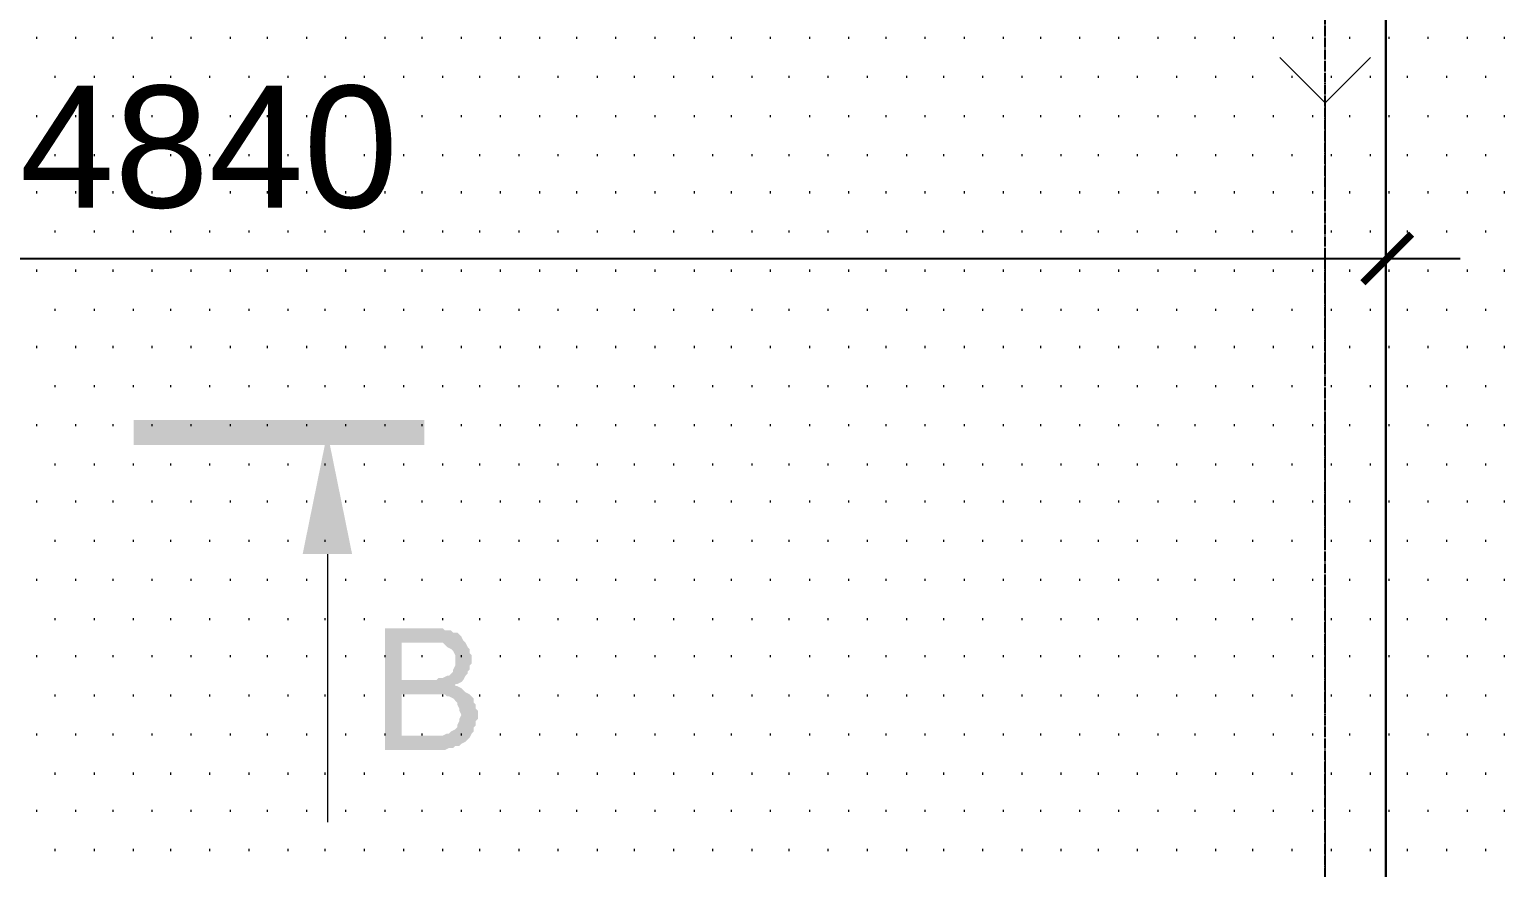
# Model space of a CAD drawing. Header units: millimetres. Extents: x -383313 to -161684, y -117025 to 99224.
# Drawn here: x -328175 to -325146, y -20153 to -18432 of the extents above; entities that cross this region are included whole.
import ezdxf

# ---------------------------------------------------------------- set-up
doc = ezdxf.new("R2010")
doc.units = ezdxf.units.MM
doc.header["$MEASUREMENT"] = 0
doc.linetypes.add('PS-GOST2.303 5', pattern=[24, 20, -1.5, 1, -1.5])
doc.layers.get('Defpoints').update_dxf_attribs({"color": 31})
for name, color, linetype in [('001__КОНСТРУКТИВ__размеры внутр.', 7, 'Continuous'), ('PDF_Geometry', 7, 'Continuous'), ('PDF_Solid Fills', 7, 'Continuous'), ('PS_Оси', 5, 'PS-GOST2.303 5')]:
    doc.layers.add(name, color=color, linetype=linetype)
doc.layers.add('001__КОНСТРУКТИВ__Стены наружные', color=7, linetype='Continuous', lineweight=30)
doc.styles.add('PSTUDIO', font='arial.ttf')
doc.dimstyles.new('PS_TICK', dxfattribs={"dimscale": 100, "dimtxt": 2.5, "dimasz": 1, "dimexe": 2, "dimexo": 2, "dimgap": 1, "dimtad": 1, "dimdec": 0, "dimzin": 0, "dimdsep": 46, "dimtxsty": 'PSTUDIO', "dimblk": 'ARCHTICK', "dimcen": 2, "dimdle": 1.5, "dimse1": 1, "dimse2": 1, "dimadec": 0, "dimazin": 0, "dimtfac": 1, "dimtdec": 0, "dimtix": 1, "dimtmove": 1, "dimatfit": 3, "dimldrblk": 'ARCHTICK', "dimfxl": 1, "dimtolj": 1, "dimtzin": 0, "dimarcsym": 0})

# ---------------------------------------------------------------- blocks, each defined once
blk = doc.blocks.new('_ArchTick')
at = {"color": 0, "linetype": 'ByBlock', "const_width": 0.15}
blk.add_lwpolyline([(-0.5, -0.5), (0.5, 0.5)], dxfattribs=at)
blk = doc.blocks.new('*D284')
at = {"layer": '001__КОНСТРУКТИВ__размеры внутр.', "color": 0, "lineweight": -2, "ltscale": 100, "transparency": 16777216}
blk.add_line((-330376.1, -18902.2), (-325236.6, -18902.2), dxfattribs=at)
at = {"layer": 'Defpoints', "color": 0, "ltscale": 100, "transparency": 16777216}
for p in [(-330226.1, -18460.9), (-325386.6, -18460.9), (-325386.6, -18902.2)]:
    blk.add_point(p, dxfattribs=at)
at = {"layer": '001__КОНСТРУКТИВ__размеры внутр.', "color": 0, "lineweight": -2, "ltscale": 100, "transparency": 16777216, "xscale": 100, "yscale": 100, "zscale": 100, "rotation": 180}
blk.add_blockref('_ArchTick', (-330226.1, -18902.2), dxfattribs=at)
at = {"layer": '001__КОНСТРУКТИВ__размеры внутр.', "color": 0, "lineweight": -2, "ltscale": 100, "transparency": 16777216, "xscale": 100, "yscale": 100, "zscale": 100}
blk.add_blockref('_ArchTick', (-325386.6, -18902.2), dxfattribs=at)
at = {"layer": '001__КОНСТРУКТИВ__размеры внутр.', "color": 0, "ltscale": 100, "transparency": 16777216, "insert": (-327806.3, -18674.5), "char_height": 250, "attachment_point": 5, "style": 'PSTUDIO'}
blk.add_mtext('\\A1;4840', dxfattribs=at)
blk = doc.blocks.new('A$Cf5759c35')
at = {"layer": 'PDF_Solid Fills'}
for points in [[(31110.6, -1397), (31017.5, -1397), (31017.5, -1646.8), (31140.2, -1646.8), (31148.7, -1642.5), (31152.9, -1642.5), (31157.2, -1642.5), (31161.4, -1638.3), (31169.9, -1638.3), (31174.1, -1634.1), (31182.6, -1629.8), (31182.6, -1629.8), (31186.8, -1625.6), (31191, -1621.4), (31051.3, -1617.1), (31051.3, -1532.5), (31110.6, -1532.5), (31191, -1532.5), (31182.6, -1528.2), (31178.3, -1524), (31174.1, -1519.8), (31165.6, -1515.5), (31161.4, -1515.5), (31161.4, -1511.3), (31165.6, -1511.3), (31174.1, -1507.1), (31051.3, -1502.8), (31051.3, -1426.6), (31102.1, -1426.6), (31182.6, -1426.6), (31178.3, -1422.4), (31174.1, -1413.9), (31169.9, -1409.7), (31165.6, -1405.5), (31157.2, -1405.5), (31152.9, -1401.2), (31148.7, -1401.2), (31140.2, -1401.2), (31136, -1397), (31127.5, -1397), (31119.1, -1397)], [(31182.6, -1426.6), (31102.1, -1426.6), (31136, -1426.6), (31140.2, -1430.9), (31140.2, -1430.9), (31144.5, -1435.1), (31152.9, -1439.3), (31157.2, -1443.6), (31157.2, -1443.6), (31161.4, -1452), (31161.4, -1456.3), (31161.4, -1464.7), (31161.4, -1469), (31161.4, -1473.2), (31157.2, -1481.7), (31157.2, -1485.9), (31152.9, -1490.1), (31148.7, -1494.4), (31144.5, -1494.4), (31136, -1498.6), (31131.8, -1498.6), (31127.5, -1498.6), (31123.3, -1502.8), (31114.8, -1502.8), (31106.4, -1502.8), (31051.3, -1502.8), (31174.1, -1507.1), (31178.3, -1502.8), (31182.6, -1494.4), (31186.8, -1490.1), (31186.8, -1485.9), (31191, -1481.7), (31191, -1473.2), (31195.3, -1469), (31195.3, -1460.5), (31195.3, -1460.5), (31195.3, -1452), (31191, -1447.8), (31191, -1439.3), (31186.8, -1435.1)], [(31191, -1532.5), (31110.6, -1532.5), (31140.2, -1532.5), (31144.5, -1536.7), (31148.7, -1536.7), (31157.2, -1540.9), (31161.4, -1545.2), (31165.6, -1549.4), (31165.6, -1553.6), (31169.9, -1562.1), (31169.9, -1566.3), (31174.1, -1574.8), (31174.1, -1574.8), (31169.9, -1583.3), (31169.9, -1587.5), (31165.6, -1596), (31165.6, -1600.2), (31161.4, -1604.4), (31152.9, -1608.7), (31148.7, -1612.9), (31144.5, -1612.9), (31136, -1617.1), (31136, -1617.1), (31127.5, -1617.1), (31123.3, -1617.1), (31114.8, -1617.1), (31051.3, -1617.1), (31191, -1621.4), (31195.3, -1612.9), (31199.5, -1608.7), (31199.5, -1600.2), (31203.7, -1596), (31203.7, -1587.5), (31208, -1583.3), (31208, -1574.8), (31208, -1566.3), (31203.7, -1562.1), (31203.7, -1553.6), (31199.5, -1549.4), (31199.5, -1540.9), (31195.3, -1536.7), (31195.3, -1536.7)]]:
    blk.add_hatch(color=8, dxfattribs=at).paths.add_polyline_path(points)
at = {"layer": 'PDF_Geometry', "color": 8, "lineweight": 9}
for points in [[(30302, -186.3), (30302, -182)], [(30382.5, -186.3), (30382.5, -182)], [(30458.7, -186.3), (30458.7, -182)], [(30539.1, -186.3), (30539.1, -182)], [(30619.5, -186.3), (30619.5, -182)], [(30700, -186.3), (30700, -182)], [(30776.2, -186.3), (30776.2, -182)], [(30856.6, -186.3), (30856.6, -182)], [(30937, -186.3), (30937, -182)], [(31017.5, -186.3), (31017.5, -182)], [(31093.7, -186.3), (31093.7, -182)], [(31174.1, -186.3), (31174.1, -182)], [(31254.5, -186.3), (31254.5, -182)], [(31335, -186.3), (31335, -182)], [(31411.2, -186.3), (31411.2, -182)], [(31491.6, -186.3), (31491.6, -182)], [(31572, -186.3), (31572, -182)], [(31652.5, -186.3), (31652.5, -182)], [(31728.7, -186.3), (31728.7, -182)], [(31809.1, -186.3), (31809.1, -182)], [(31889.5, -186.3), (31889.5, -182)], [(31970, -186.3), (31970, -182)], [(32046.2, -186.3), (32046.2, -182)], [(32126.6, -186.3), (32126.6, -182)], [(32207, -186.3), (32207, -182)], [(32287.5, -186.3), (32287.5, -182)], [(32363.7, -186.3), (32363.7, -182)], [(32444.1, -186.3), (32444.1, -182)], [(32524.5, -186.3), (32524.5, -182)], [(32605, -186.3), (32605, -182)], [(32681.2, -186.3), (32681.2, -182)], [(32761.6, -186.3), (32761.6, -182)], [(32842, -186.3), (32842, -182)], [(32922.5, -186.3), (32922.5, -182)], [(32998.7, -186.3), (32998.7, -182)], [(33079.1, -186.3), (33079.1, -182)], [(33159.5, -186.3), (33159.5, -182)], [(33240, -186.3), (33240, -182)], [(33316.2, -186.3), (33316.2, -182)], [(30340.1, -266.7), (30340.1, -262.5)], [(30420.6, -266.7), (30420.6, -262.5)], [(30501, -266.7), (30501, -262.5)], [(30577.2, -266.7), (30577.2, -262.5)], [(30657.6, -266.7), (30657.6, -262.5)], [(30738.1, -266.7), (30738.1, -262.5)], [(30818.5, -266.7), (30818.5, -262.5)], [(30894.7, -266.7), (30894.7, -262.5)], [(30975.1, -266.7), (30975.1, -262.5)], [(31055.6, -266.7), (31055.6, -262.5)], [(31136, -266.7), (31136, -262.5)], [(31212.2, -266.7), (31212.2, -262.5)], [(31292.6, -266.7), (31292.6, -262.5)], [(31373.1, -266.7), (31373.1, -262.5)], [(31453.5, -266.7), (31453.5, -262.5)], [(31529.7, -266.7), (31529.7, -262.5)], [(31610.1, -266.7), (31610.1, -262.5)], [(31690.6, -266.7), (31690.6, -262.5)], [(31771, -266.7), (31771, -262.5)], [(31847.2, -266.7), (31847.2, -262.5)], [(31927.6, -266.7), (31927.6, -262.5)], [(32008.1, -266.7), (32008.1, -262.5)], [(32088.5, -266.7), (32088.5, -262.5)], [(32164.7, -266.7), (32164.7, -262.5)], [(32245.1, -266.7), (32245.1, -262.5)], [(32325.6, -266.7), (32325.6, -262.5)], [(32406, -266.7), (32406, -262.5)], [(32482.2, -266.7), (32482.2, -262.5)], [(32562.6, -266.7), (32562.6, -262.5)], [(32643.1, -266.7), (32643.1, -262.5)], [(32723.5, -266.7), (32723.5, -262.5)], [(32799.7, -266.7), (32799.7, -262.5)], [(32880.1, -266.7), (32880.1, -262.5)], [(32960.6, -266.7), (32960.6, -262.5)], [(33041, -266.7), (33041, -262.5)], [(33117.2, -266.7), (33117.2, -262.5)], [(33197.6, -266.7), (33197.6, -262.5)], [(33278.1, -266.7), (33278.1, -262.5)], [(30302, -347.1), (30302, -342.9)], [(30382.5, -347.1), (30382.5, -342.9)], [(30458.7, -347.1), (30458.7, -342.9)], [(30539.1, -347.1), (30539.1, -342.9)], [(30619.5, -347.1), (30619.5, -342.9)], [(30700, -347.1), (30700, -342.9)], [(30776.2, -347.1), (30776.2, -342.9)], [(30856.6, -347.1), (30856.6, -342.9)], [(30937, -347.1), (30937, -342.9)], [(31017.5, -347.1), (31017.5, -342.9)], [(31093.7, -347.1), (31093.7, -342.9)], [(31174.1, -347.1), (31174.1, -342.9)], [(31254.5, -347.1), (31254.5, -342.9)], [(31335, -347.1), (31335, -342.9)], [(31411.2, -347.1), (31411.2, -342.9)], [(31491.6, -347.1), (31491.6, -342.9)], [(31572, -347.1), (31572, -342.9)], [(31652.5, -347.1), (31652.5, -342.9)], [(31728.7, -347.1), (31728.7, -342.9)], [(31809.1, -347.1), (31809.1, -342.9)], [(31889.5, -347.1), (31889.5, -342.9)], [(31970, -347.1), (31970, -342.9)], [(32046.2, -347.1), (32046.2, -342.9)], [(32126.6, -347.1), (32126.6, -342.9)], [(32207, -347.1), (32207, -342.9)], [(32287.5, -347.1), (32287.5, -342.9)], [(32363.7, -347.1), (32363.7, -342.9)], [(32444.1, -347.1), (32444.1, -342.9)], [(32524.5, -347.1), (32524.5, -342.9)], [(32605, -347.1), (32605, -342.9)], [(32681.2, -347.1), (32681.2, -342.9)], [(32761.6, -347.1), (32761.6, -342.9)], [(32842, -347.1), (32842, -342.9)], [(32922.5, -347.1), (32922.5, -342.9)], [(32998.7, -347.1), (32998.7, -342.9)], [(33079.1, -347.1), (33079.1, -342.9)], [(33159.5, -347.1), (33159.5, -342.9)], [(33240, -347.1), (33240, -342.9)], [(33316.2, -347.1), (33316.2, -342.9)], [(30340.1, -427.6), (30340.1, -423.3)], [(30420.6, -427.6), (30420.6, -423.3)], [(30501, -427.6), (30501, -423.3)], [(30577.2, -427.6), (30577.2, -423.3)], [(30657.6, -427.6), (30657.6, -423.3)], [(30738.1, -427.6), (30738.1, -423.3)], [(30818.5, -427.6), (30818.5, -423.3)], [(30894.7, -427.6), (30894.7, -423.3)], [(30975.1, -427.6), (30975.1, -423.3)], [(31055.6, -427.6), (31055.6, -423.3)], [(31136, -427.6), (31136, -423.3)], [(31212.2, -427.6), (31212.2, -423.3)], [(31292.6, -427.6), (31292.6, -423.3)], [(31373.1, -427.6), (31373.1, -423.3)], [(31453.5, -427.6), (31453.5, -423.3)], [(31529.7, -427.6), (31529.7, -423.3)], [(31610.1, -427.6), (31610.1, -423.3)], [(31690.6, -427.6), (31690.6, -423.3)], [(31771, -427.6), (31771, -423.3)], [(31847.2, -427.6), (31847.2, -423.3)], [(31927.6, -427.6), (31927.6, -423.3)], [(32008.1, -427.6), (32008.1, -423.3)], [(32088.5, -427.6), (32088.5, -423.3)], [(32164.7, -427.6), (32164.7, -423.3)], [(32245.1, -427.6), (32245.1, -423.3)], [(32325.6, -427.6), (32325.6, -423.3)], [(32406, -427.6), (32406, -423.3)], [(32482.2, -427.6), (32482.2, -423.3)], [(32562.6, -427.6), (32562.6, -423.3)], [(32643.1, -427.6), (32643.1, -423.3)], [(32723.5, -427.6), (32723.5, -423.3)], [(32799.7, -427.6), (32799.7, -423.3)], [(32880.1, -427.6), (32880.1, -423.3)], [(32960.6, -427.6), (32960.6, -423.3)], [(33041, -427.6), (33041, -423.3)], [(33117.2, -427.6), (33117.2, -423.3)], [(33197.6, -427.6), (33197.6, -423.3)], [(33278.1, -427.6), (33278.1, -423.3)], [(30302, -503.8), (30302, -499.5)], [(30382.5, -503.8), (30382.5, -499.5)], [(30458.7, -503.8), (30458.7, -499.5)], [(30539.1, -503.8), (30539.1, -499.5)], [(30619.5, -503.8), (30619.5, -499.5)], [(30700, -503.8), (30700, -499.5)], [(30776.2, -503.8), (30776.2, -499.5)], [(30856.6, -503.8), (30856.6, -499.5)], [(30937, -503.8), (30937, -499.5)], [(31017.5, -503.8), (31017.5, -499.5)], [(31093.7, -503.8), (31093.7, -499.5)], [(31174.1, -503.8), (31174.1, -499.5)], [(31254.5, -503.8), (31254.5, -499.5)], [(31335, -503.8), (31335, -499.5)], [(31411.2, -503.8), (31411.2, -499.5)], [(31491.6, -503.8), (31491.6, -499.5)], [(31572, -503.8), (31572, -499.5)], [(31652.5, -503.8), (31652.5, -499.5)], [(31728.7, -503.8), (31728.7, -499.5)], [(31809.1, -503.8), (31809.1, -499.5)], [(31889.5, -503.8), (31889.5, -499.5)], [(31970, -503.8), (31970, -499.5)], [(32046.2, -503.8), (32046.2, -499.5)], [(32126.6, -503.8), (32126.6, -499.5)], [(32207, -503.8), (32207, -499.5)], [(32287.5, -503.8), (32287.5, -499.5)], [(32363.7, -503.8), (32363.7, -499.5)], [(32444.1, -503.8), (32444.1, -499.5)], [(32524.5, -503.8), (32524.5, -499.5)], [(32605, -503.8), (32605, -499.5)], [(32681.2, -503.8), (32681.2, -499.5)], [(32761.6, -503.8), (32761.6, -499.5)], [(32842, -503.8), (32842, -499.5)], [(32922.5, -503.8), (32922.5, -499.5)], [(32998.7, -503.8), (32998.7, -499.5)], [(33079.1, -503.8), (33079.1, -499.5)], [(33159.5, -503.8), (33159.5, -499.5)], [(33240, -503.8), (33240, -499.5)], [(33316.2, -503.8), (33316.2, -499.5)], [(30340.1, -584.2), (30340.1, -580)], [(30420.6, -584.2), (30420.6, -580)], [(30501, -584.2), (30501, -580)], [(30577.2, -584.2), (30577.2, -580)], [(30657.6, -584.2), (30657.6, -580)], [(30738.1, -584.2), (30738.1, -580)], [(30818.5, -584.2), (30818.5, -580)], [(30894.7, -584.2), (30894.7, -580)], [(30975.1, -584.2), (30975.1, -580)], [(31055.6, -584.2), (31055.6, -580)], [(31136, -584.2), (31136, -580)], [(31212.2, -584.2), (31212.2, -580)], [(31292.6, -584.2), (31292.6, -580)], [(31373.1, -584.2), (31373.1, -580)], [(31453.5, -584.2), (31453.5, -580)], [(31529.7, -584.2), (31529.7, -580)], [(31610.1, -584.2), (31610.1, -580)], [(31690.6, -584.2), (31690.6, -580)], [(31771, -584.2), (31771, -580)], [(31847.2, -584.2), (31847.2, -580)], [(31927.6, -584.2), (31927.6, -580)], [(32008.1, -584.2), (32008.1, -580)], [(32088.5, -584.2), (32088.5, -580)], [(32164.7, -584.2), (32164.7, -580)], [(32245.1, -584.2), (32245.1, -580)], [(32325.6, -584.2), (32325.6, -580)], [(32406, -584.2), (32406, -580)], [(32482.2, -584.2), (32482.2, -580)], [(32562.6, -584.2), (32562.6, -580)], [(32643.1, -584.2), (32643.1, -580)], [(32723.5, -584.2), (32723.5, -580)], [(32799.7, -584.2), (32799.7, -580)], [(32880.1, -584.2), (32880.1, -580)], [(32960.6, -584.2), (32960.6, -580)], [(33041, -584.2), (33041, -580)], [(33117.2, -584.2), (33117.2, -580)], [(33197.6, -584.2), (33197.6, -580)], [(33278.1, -584.2), (33278.1, -580)], [(30302, -664.6), (30302, -660.4)], [(30382.5, -664.6), (30382.5, -660.4)], [(30458.7, -664.6), (30458.7, -660.4)], [(30539.1, -664.6), (30539.1, -660.4)], [(30619.5, -664.6), (30619.5, -660.4)], [(30700, -664.6), (30700, -660.4)], [(30776.2, -664.6), (30776.2, -660.4)], [(30856.6, -664.6), (30856.6, -660.4)], [(30937, -664.6), (30937, -660.4)], [(31017.5, -664.6), (31017.5, -660.4)], [(31093.7, -664.6), (31093.7, -660.4)], [(31174.1, -664.6), (31174.1, -660.4)], [(31254.5, -664.6), (31254.5, -660.4)], [(31335, -664.6), (31335, -660.4)], [(31411.2, -664.6), (31411.2, -660.4)], [(31491.6, -664.6), (31491.6, -660.4)], [(31572, -664.6), (31572, -660.4)], [(31652.5, -664.6), (31652.5, -660.4)], [(31728.7, -664.6), (31728.7, -660.4)], [(31809.1, -664.6), (31809.1, -660.4)], [(31889.5, -664.6), (31889.5, -660.4)], [(31970, -664.6), (31970, -660.4)], [(32046.2, -664.6), (32046.2, -660.4)], [(32126.6, -664.6), (32126.6, -660.4)], [(32207, -664.6), (32207, -660.4)], [(32287.5, -664.6), (32287.5, -660.4)], [(32363.7, -664.6), (32363.7, -660.4)], [(32444.1, -664.6), (32444.1, -660.4)], [(32524.5, -664.6), (32524.5, -660.4)], [(32605, -664.6), (32605, -660.4)], [(32681.2, -664.6), (32681.2, -660.4)], [(32761.6, -664.6), (32761.6, -660.4)], [(32842, -664.6), (32842, -660.4)], [(32922.5, -664.6), (32922.5, -660.4)], [(32998.7, -664.6), (32998.7, -660.4)], [(33079.1, -664.6), (33079.1, -660.4)], [(33159.5, -664.6), (33159.5, -660.4)], [(33240, -664.6), (33240, -660.4)], [(33316.2, -664.6), (33316.2, -660.4)], [(30340.1, -745.1), (30340.1, -740.8)], [(30420.6, -745.1), (30420.6, -740.8)], [(30501, -745.1), (30501, -740.8)], [(30577.2, -745.1), (30577.2, -740.8)], [(30657.6, -745.1), (30657.6, -740.8)], [(30738.1, -745.1), (30738.1, -740.8)], [(30818.5, -745.1), (30818.5, -740.8)], [(30894.7, -745.1), (30894.7, -740.8)], [(30975.1, -745.1), (30975.1, -740.8)], [(31055.6, -745.1), (31055.6, -740.8)], [(31136, -745.1), (31136, -740.8)], [(31212.2, -745.1), (31212.2, -740.8)], [(31292.6, -745.1), (31292.6, -740.8)], [(31373.1, -745.1), (31373.1, -740.8)], [(31453.5, -745.1), (31453.5, -740.8)], [(31529.7, -745.1), (31529.7, -740.8)], [(31610.1, -745.1), (31610.1, -740.8)], [(31690.6, -745.1), (31690.6, -740.8)], [(31771, -745.1), (31771, -740.8)], [(31847.2, -745.1), (31847.2, -740.8)], [(31927.6, -745.1), (31927.6, -740.8)], [(32008.1, -745.1), (32008.1, -740.8)], [(32088.5, -745.1), (32088.5, -740.8)], [(32164.7, -745.1), (32164.7, -740.8)], [(32245.1, -745.1), (32245.1, -740.8)], [(32325.6, -745.1), (32325.6, -740.8)], [(32406, -745.1), (32406, -740.8)], [(32482.2, -745.1), (32482.2, -740.8)], [(32562.6, -745.1), (32562.6, -740.8)], [(32643.1, -745.1), (32643.1, -740.8)], [(32723.5, -745.1), (32723.5, -740.8)], [(32799.7, -745.1), (32799.7, -740.8)], [(32880.1, -745.1), (32880.1, -740.8)], [(32960.6, -745.1), (32960.6, -740.8)], [(33041, -745.1), (33041, -740.8)], [(33117.2, -745.1), (33117.2, -740.8)], [(33197.6, -745.1), (33197.6, -740.8)], [(33278.1, -745.1), (33278.1, -740.8)], [(30302, -821.3), (30302, -817)], [(30382.5, -821.3), (30382.5, -817)], [(30458.7, -821.3), (30458.7, -817)], [(30539.1, -821.3), (30539.1, -817)], [(30619.5, -821.3), (30619.5, -817)], [(30700, -821.3), (30700, -817)], [(30776.2, -821.3), (30776.2, -817)], [(30856.6, -821.3), (30856.6, -817)], [(30937, -821.3), (30937, -817)], [(31017.5, -821.3), (31017.5, -817)], [(31093.7, -821.3), (31093.7, -817)], [(31174.1, -821.3), (31174.1, -817)], [(31254.5, -821.3), (31254.5, -817)], [(31335, -821.3), (31335, -817)], [(31411.2, -821.3), (31411.2, -817)], [(31491.6, -821.3), (31491.6, -817)], [(31572, -821.3), (31572, -817)], [(31652.5, -821.3), (31652.5, -817)], [(31728.7, -821.3), (31728.7, -817)], [(31809.1, -821.3), (31809.1, -817)], [(31889.5, -821.3), (31889.5, -817)], [(31970, -821.3), (31970, -817)], [(32046.2, -821.3), (32046.2, -817)], [(32126.6, -821.3), (32126.6, -817)], [(32207, -821.3), (32207, -817)], [(32287.5, -821.3), (32287.5, -817)], [(32363.7, -821.3), (32363.7, -817)], [(32444.1, -821.3), (32444.1, -817)], [(32524.5, -821.3), (32524.5, -817)], [(32605, -821.3), (32605, -817)], [(32681.2, -821.3), (32681.2, -817)], [(32761.6, -821.3), (32761.6, -817)], [(32842, -821.3), (32842, -817)], [(32922.5, -821.3), (32922.5, -817)], [(32998.7, -821.3), (32998.7, -817)], [(33079.1, -821.3), (33079.1, -817)], [(33159.5, -821.3), (33159.5, -817)], [(33240, -821.3), (33240, -817)], [(33316.2, -821.3), (33316.2, -817)], [(30340.1, -901.7), (30340.1, -897.5)], [(30420.6, -901.7), (30420.6, -897.5)], [(30501, -901.7), (30501, -897.5)], [(30577.2, -901.7), (30577.2, -897.5)], [(30657.6, -901.7), (30657.6, -897.5)], [(30738.1, -901.7), (30738.1, -897.5)], [(30818.5, -901.7), (30818.5, -897.5)], [(30894.7, -901.7), (30894.7, -897.5)], [(30975.1, -901.7), (30975.1, -897.5)], [(31055.6, -901.7), (31055.6, -897.5)], [(31136, -901.7), (31136, -897.5)], [(31212.2, -901.7), (31212.2, -897.5)], [(31292.6, -901.7), (31292.6, -897.5)], [(31373.1, -901.7), (31373.1, -897.5)], [(31453.5, -901.7), (31453.5, -897.5)], [(31529.7, -901.7), (31529.7, -897.5)], [(31610.1, -901.7), (31610.1, -897.5)], [(31690.6, -901.7), (31690.6, -897.5)], [(31771, -901.7), (31771, -897.5)], [(31847.2, -901.7), (31847.2, -897.5)], [(31927.6, -901.7), (31927.6, -897.5)], [(32008.1, -901.7), (32008.1, -897.5)], [(32088.5, -901.7), (32088.5, -897.5)], [(32164.7, -901.7), (32164.7, -897.5)], [(32245.1, -901.7), (32245.1, -897.5)], [(32325.6, -901.7), (32325.6, -897.5)], [(32406, -901.7), (32406, -897.5)], [(32482.2, -901.7), (32482.2, -897.5)], [(32562.6, -901.7), (32562.6, -897.5)], [(32643.1, -901.7), (32643.1, -897.5)], [(32723.5, -901.7), (32723.5, -897.5)], [(32799.7, -901.7), (32799.7, -897.5)], [(32880.1, -901.7), (32880.1, -897.5)], [(32960.6, -901.7), (32960.6, -897.5)], [(33041, -901.7), (33041, -897.5)], [(33117.2, -901.7), (33117.2, -897.5)], [(33197.6, -901.7), (33197.6, -897.5)], [(33278.1, -901.7), (33278.1, -897.5)], [(30302, -982.1), (30302, -977.9)], [(30382.5, -982.1), (30382.5, -977.9)], [(30458.7, -982.1), (30458.7, -977.9)], [(30539.1, -982.1), (30539.1, -977.9)], [(30619.5, -982.1), (30619.5, -977.9)], [(30700, -982.1), (30700, -977.9)], [(30776.2, -982.1), (30776.2, -977.9)], [(30856.6, -982.1), (30856.6, -977.9)], [(30937, -982.1), (30937, -977.9)], [(31017.5, -982.1), (31017.5, -977.9)], [(31093.7, -982.1), (31093.7, -977.9)], [(31174.1, -982.1), (31174.1, -977.9)], [(31254.5, -982.1), (31254.5, -977.9)], [(31335, -982.1), (31335, -977.9)], [(31411.2, -982.1), (31411.2, -977.9)], [(31491.6, -982.1), (31491.6, -977.9)], [(31572, -982.1), (31572, -977.9)], [(31652.5, -982.1), (31652.5, -977.9)], [(31728.7, -982.1), (31728.7, -977.9)], [(31809.1, -982.1), (31809.1, -977.9)], [(31889.5, -982.1), (31889.5, -977.9)], [(31970, -982.1), (31970, -977.9)], [(32046.2, -982.1), (32046.2, -977.9)], [(32126.6, -982.1), (32126.6, -977.9)], [(32207, -982.1), (32207, -977.9)], [(32287.5, -982.1), (32287.5, -977.9)], [(32363.7, -982.1), (32363.7, -977.9)], [(32444.1, -982.1), (32444.1, -977.9)], [(32524.5, -982.1), (32524.5, -977.9)], [(32605, -982.1), (32605, -977.9)], [(32681.2, -982.1), (32681.2, -977.9)], [(32761.6, -982.1), (32761.6, -977.9)], [(32842, -982.1), (32842, -977.9)], [(32922.5, -982.1), (32922.5, -977.9)], [(32998.7, -982.1), (32998.7, -977.9)], [(33079.1, -982.1), (33079.1, -977.9)], [(33159.5, -982.1), (33159.5, -977.9)], [(33240, -982.1), (33240, -977.9)], [(33316.2, -982.1), (33316.2, -977.9)], [(30340.1, -1062.6), (30340.1, -1058.3)], [(30420.6, -1062.6), (30420.6, -1058.3)], [(30501, -1062.6), (30501, -1058.3)], [(30577.2, -1062.6), (30577.2, -1058.3)], [(30657.6, -1062.6), (30657.6, -1058.3)], [(30738.1, -1062.6), (30738.1, -1058.3)], [(30818.5, -1062.6), (30818.5, -1058.3)], [(30894.7, -1062.6), (30894.7, -1058.3)], [(30975.1, -1062.6), (30975.1, -1058.3)], [(31055.6, -1062.6), (31055.6, -1058.3)], [(31136, -1062.6), (31136, -1058.3)], [(31212.2, -1062.6), (31212.2, -1058.3)], [(31292.6, -1062.6), (31292.6, -1058.3)], [(31373.1, -1062.6), (31373.1, -1058.3)], [(31453.5, -1062.6), (31453.5, -1058.3)], [(31529.7, -1062.6), (31529.7, -1058.3)], [(31610.1, -1062.6), (31610.1, -1058.3)], [(31690.6, -1062.6), (31690.6, -1058.3)], [(31771, -1062.6), (31771, -1058.3)], [(31847.2, -1062.6), (31847.2, -1058.3)], [(31927.6, -1062.6), (31927.6, -1058.3)], [(32008.1, -1062.6), (32008.1, -1058.3)], [(32088.5, -1062.6), (32088.5, -1058.3)], [(32164.7, -1062.6), (32164.7, -1058.3)], [(32245.1, -1062.6), (32245.1, -1058.3)], [(32325.6, -1062.6), (32325.6, -1058.3)], [(32406, -1062.6), (32406, -1058.3)], [(32482.2, -1062.6), (32482.2, -1058.3)], [(32562.6, -1062.6), (32562.6, -1058.3)], [(32643.1, -1062.6), (32643.1, -1058.3)], [(32723.5, -1062.6), (32723.5, -1058.3)], [(32799.7, -1062.6), (32799.7, -1058.3)], [(32880.1, -1062.6), (32880.1, -1058.3)], [(32960.6, -1062.6), (32960.6, -1058.3)], [(33041, -1062.6), (33041, -1058.3)], [(33117.2, -1062.6), (33117.2, -1058.3)], [(33197.6, -1062.6), (33197.6, -1058.3)], [(33278.1, -1062.6), (33278.1, -1058.3)], [(30302, -1138.8), (30302, -1134.5)], [(30382.5, -1138.8), (30382.5, -1134.5)], [(30458.7, -1138.8), (30458.7, -1134.5)], [(30539.1, -1138.8), (30539.1, -1134.5)], [(30619.5, -1138.8), (30619.5, -1134.5)], [(30700, -1138.8), (30700, -1134.5)], [(30776.2, -1138.8), (30776.2, -1134.5)], [(30856.6, -1138.8), (30856.6, -1134.5)], [(30937, -1138.8), (30937, -1134.5)], [(31017.5, -1138.8), (31017.5, -1134.5)], [(31093.7, -1138.8), (31093.7, -1134.5)], [(31174.1, -1138.8), (31174.1, -1134.5)], [(31254.5, -1138.8), (31254.5, -1134.5)], [(31335, -1138.8), (31335, -1134.5)], [(31411.2, -1138.8), (31411.2, -1134.5)], [(31491.6, -1138.8), (31491.6, -1134.5)], [(31572, -1138.8), (31572, -1134.5)], [(31652.5, -1138.8), (31652.5, -1134.5)], [(31728.7, -1138.8), (31728.7, -1134.5)], [(31809.1, -1138.8), (31809.1, -1134.5)], [(31889.5, -1138.8), (31889.5, -1134.5)], [(31970, -1138.8), (31970, -1134.5)], [(32046.2, -1138.8), (32046.2, -1134.5)], [(32126.6, -1138.8), (32126.6, -1134.5)], [(32207, -1138.8), (32207, -1134.5)], [(32287.5, -1138.8), (32287.5, -1134.5)], [(32363.7, -1138.8), (32363.7, -1134.5)], [(32444.1, -1138.8), (32444.1, -1134.5)], [(32524.5, -1138.8), (32524.5, -1134.5)], [(32605, -1138.8), (32605, -1134.5)], [(32681.2, -1138.8), (32681.2, -1134.5)], [(32761.6, -1138.8), (32761.6, -1134.5)], [(32842, -1138.8), (32842, -1134.5)], [(32922.5, -1138.8), (32922.5, -1134.5)], [(32998.7, -1138.8), (32998.7, -1134.5)], [(33079.1, -1138.8), (33079.1, -1134.5)], [(33159.5, -1138.8), (33159.5, -1134.5)], [(33240, -1138.8), (33240, -1134.5)], [(33316.2, -1138.8), (33316.2, -1134.5)], [(30340.1, -1219.2), (30340.1, -1215)], [(30420.6, -1219.2), (30420.6, -1215)], [(30501, -1219.2), (30501, -1215)], [(30577.2, -1219.2), (30577.2, -1215)], [(30657.6, -1219.2), (30657.6, -1215)], [(30738.1, -1219.2), (30738.1, -1215)], [(30818.5, -1219.2), (30818.5, -1215)], [(30894.7, -1219.2), (30894.7, -1215)], [(30975.1, -1219.2), (30975.1, -1215)], [(31055.6, -1219.2), (31055.6, -1215)], [(31136, -1219.2), (31136, -1215)], [(31212.2, -1219.2), (31212.2, -1215)], [(31292.6, -1219.2), (31292.6, -1215)], [(31373.1, -1219.2), (31373.1, -1215)], [(31453.5, -1219.2), (31453.5, -1215)], [(31529.7, -1219.2), (31529.7, -1215)], [(31610.1, -1219.2), (31610.1, -1215)], [(31690.6, -1219.2), (31690.6, -1215)], [(31771, -1219.2), (31771, -1215)], [(31847.2, -1219.2), (31847.2, -1215)], [(31927.6, -1219.2), (31927.6, -1215)], [(32008.1, -1219.2), (32008.1, -1215)], [(32088.5, -1219.2), (32088.5, -1215)], [(32164.7, -1219.2), (32164.7, -1215)], [(32245.1, -1219.2), (32245.1, -1215)], [(32325.6, -1219.2), (32325.6, -1215)], [(32406, -1219.2), (32406, -1215)], [(32482.2, -1219.2), (32482.2, -1215)], [(32562.6, -1219.2), (32562.6, -1215)], [(32643.1, -1219.2), (32643.1, -1215)], [(32723.5, -1219.2), (32723.5, -1215)], [(32799.7, -1219.2), (32799.7, -1215)], [(32880.1, -1219.2), (32880.1, -1215)], [(32960.6, -1219.2), (32960.6, -1215)], [(33041, -1219.2), (33041, -1215)], [(33117.2, -1219.2), (33117.2, -1215)], [(33197.6, -1219.2), (33197.6, -1215)], [(33278.1, -1219.2), (33278.1, -1215)], [(30302, -1299.6), (30302, -1295.4)], [(30382.5, -1299.6), (30382.5, -1295.4)], [(30458.7, -1299.6), (30458.7, -1295.4)], [(30539.1, -1299.6), (30539.1, -1295.4)], [(30619.5, -1299.6), (30619.5, -1295.4)], [(30700, -1299.6), (30700, -1295.4)], [(30776.2, -1299.6), (30776.2, -1295.4)], [(30856.6, -1299.6), (30856.6, -1295.4)], [(30937, -1299.6), (30937, -1295.4)], [(31017.5, -1299.6), (31017.5, -1295.4)], [(31093.7, -1299.6), (31093.7, -1295.4)], [(31174.1, -1299.6), (31174.1, -1295.4)], [(31254.5, -1299.6), (31254.5, -1295.4)], [(31335, -1299.6), (31335, -1295.4)], [(31411.2, -1299.6), (31411.2, -1295.4)], [(31491.6, -1299.6), (31491.6, -1295.4)], [(31572, -1299.6), (31572, -1295.4)], [(31652.5, -1299.6), (31652.5, -1295.4)], [(31728.7, -1299.6), (31728.7, -1295.4)], [(31809.1, -1299.6), (31809.1, -1295.4)], [(31889.5, -1299.6), (31889.5, -1295.4)], [(31970, -1299.6), (31970, -1295.4)], [(32046.2, -1299.6), (32046.2, -1295.4)], [(32126.6, -1299.6), (32126.6, -1295.4)], [(32207, -1299.6), (32207, -1295.4)], [(32287.5, -1299.6), (32287.5, -1295.4)], [(32363.7, -1299.6), (32363.7, -1295.4)], [(32444.1, -1299.6), (32444.1, -1295.4)], [(32524.5, -1299.6), (32524.5, -1295.4)], [(32605, -1299.6), (32605, -1295.4)], [(32681.2, -1299.6), (32681.2, -1295.4)], [(32761.6, -1299.6), (32761.6, -1295.4)], [(32842, -1299.6), (32842, -1295.4)], [(32922.5, -1299.6), (32922.5, -1295.4)], [(32998.7, -1299.6), (32998.7, -1295.4)], [(33079.1, -1299.6), (33079.1, -1295.4)], [(33159.5, -1299.6), (33159.5, -1295.4)], [(33240, -1299.6), (33240, -1295.4)], [(33316.2, -1299.6), (33316.2, -1295.4)], [(30340.1, -1380.1), (30340.1, -1375.8)], [(30420.6, -1380.1), (30420.6, -1375.8)], [(30501, -1380.1), (30501, -1375.8)], [(30577.2, -1380.1), (30577.2, -1375.8)], [(30657.6, -1380.1), (30657.6, -1375.8)], [(30738.1, -1380.1), (30738.1, -1375.8)], [(30818.5, -1380.1), (30818.5, -1375.8)], [(30894.7, -1380.1), (30894.7, -1375.8)], [(30975.1, -1380.1), (30975.1, -1375.8)], [(31055.6, -1380.1), (31055.6, -1375.8)], [(31136, -1380.1), (31136, -1375.8)], [(31212.2, -1380.1), (31212.2, -1375.8)], [(31292.6, -1380.1), (31292.6, -1375.8)], [(31373.1, -1380.1), (31373.1, -1375.8)], [(31453.5, -1380.1), (31453.5, -1375.8)], [(31529.7, -1380.1), (31529.7, -1375.8)], [(31610.1, -1380.1), (31610.1, -1375.8)], [(31690.6, -1380.1), (31690.6, -1375.8)], [(31771, -1380.1), (31771, -1375.8)], [(31847.2, -1380.1), (31847.2, -1375.8)], [(31927.6, -1380.1), (31927.6, -1375.8)], [(32008.1, -1380.1), (32008.1, -1375.8)], [(32088.5, -1380.1), (32088.5, -1375.8)], [(32164.7, -1380.1), (32164.7, -1375.8)], [(32245.1, -1380.1), (32245.1, -1375.8)], [(32325.6, -1380.1), (32325.6, -1375.8)], [(32406, -1380.1), (32406, -1375.8)], [(32482.2, -1380.1), (32482.2, -1375.8)], [(32562.6, -1380.1), (32562.6, -1375.8)], [(32643.1, -1380.1), (32643.1, -1375.8)], [(32723.5, -1380.1), (32723.5, -1375.8)], [(32799.7, -1380.1), (32799.7, -1375.8)], [(32880.1, -1380.1), (32880.1, -1375.8)], [(32960.6, -1380.1), (32960.6, -1375.8)], [(33041, -1380.1), (33041, -1375.8)], [(33117.2, -1380.1), (33117.2, -1375.8)], [(33197.6, -1380.1), (33197.6, -1375.8)], [(33278.1, -1380.1), (33278.1, -1375.8)], [(30302, -1456.3), (30302, -1452)], [(30382.5, -1456.3), (30382.5, -1452)], [(30458.7, -1456.3), (30458.7, -1452)], [(30539.1, -1456.3), (30539.1, -1452)], [(30619.5, -1456.3), (30619.5, -1452)], [(30700, -1456.3), (30700, -1452)], [(30776.2, -1456.3), (30776.2, -1452)], [(30856.6, -1456.3), (30856.6, -1452)], [(30937, -1456.3), (30937, -1452)], [(31017.5, -1456.3), (31017.5, -1452)], [(31093.7, -1456.3), (31093.7, -1452)], [(31174.1, -1456.3), (31174.1, -1452)], [(31254.5, -1456.3), (31254.5, -1452)], [(31335, -1456.3), (31335, -1452)], [(31411.2, -1456.3), (31411.2, -1452)], [(31491.6, -1456.3), (31491.6, -1452)], [(31572, -1456.3), (31572, -1452)], [(31652.5, -1456.3), (31652.5, -1452)], [(31728.7, -1456.3), (31728.7, -1452)], [(31809.1, -1456.3), (31809.1, -1452)], [(31889.5, -1456.3), (31889.5, -1452)], [(31970, -1456.3), (31970, -1452)], [(32046.2, -1456.3), (32046.2, -1452)], [(32126.6, -1456.3), (32126.6, -1452)], [(32207, -1456.3), (32207, -1452)], [(32287.5, -1456.3), (32287.5, -1452)], [(32363.7, -1456.3), (32363.7, -1452)], [(32444.1, -1456.3), (32444.1, -1452)], [(32524.5, -1456.3), (32524.5, -1452)], [(32605, -1456.3), (32605, -1452)], [(32681.2, -1456.3), (32681.2, -1452)], [(32761.6, -1456.3), (32761.6, -1452)], [(32842, -1456.3), (32842, -1452)], [(32922.5, -1456.3), (32922.5, -1452)], [(32998.7, -1456.3), (32998.7, -1452)], [(33079.1, -1456.3), (33079.1, -1452)], [(33159.5, -1456.3), (33159.5, -1452)], [(33240, -1456.3), (33240, -1452)], [(33316.2, -1456.3), (33316.2, -1452)], [(30340.1, -1536.7), (30340.1, -1532.5)], [(30420.6, -1536.7), (30420.6, -1532.5)], [(30501, -1536.7), (30501, -1532.5)], [(30577.2, -1536.7), (30577.2, -1532.5)], [(30657.6, -1536.7), (30657.6, -1532.5)], [(30738.1, -1536.7), (30738.1, -1532.5)], [(30818.5, -1536.7), (30818.5, -1532.5)], [(30894.7, -1536.7), (30894.7, -1532.5)], [(30975.1, -1536.7), (30975.1, -1532.5)], [(31055.6, -1536.7), (31055.6, -1532.5)], [(31136, -1536.7), (31136, -1532.5)], [(31212.2, -1536.7), (31212.2, -1532.5)], [(31292.6, -1536.7), (31292.6, -1532.5)], [(31373.1, -1536.7), (31373.1, -1532.5)], [(31453.5, -1536.7), (31453.5, -1532.5)], [(31529.7, -1536.7), (31529.7, -1532.5)], [(31610.1, -1536.7), (31610.1, -1532.5)], [(31690.6, -1536.7), (31690.6, -1532.5)], [(31771, -1536.7), (31771, -1532.5)], [(31847.2, -1536.7), (31847.2, -1532.5)], [(31927.6, -1536.7), (31927.6, -1532.5)], [(32008.1, -1536.7), (32008.1, -1532.5)], [(32088.5, -1536.7), (32088.5, -1532.5)], [(32164.7, -1536.7), (32164.7, -1532.5)], [(32245.1, -1536.7), (32245.1, -1532.5)], [(32325.6, -1536.7), (32325.6, -1532.5)], [(32406, -1536.7), (32406, -1532.5)], [(32482.2, -1536.7), (32482.2, -1532.5)], [(32562.6, -1536.7), (32562.6, -1532.5)], [(32643.1, -1536.7), (32643.1, -1532.5)], [(32723.5, -1536.7), (32723.5, -1532.5)], [(32799.7, -1536.7), (32799.7, -1532.5)], [(32880.1, -1536.7), (32880.1, -1532.5)], [(32960.6, -1536.7), (32960.6, -1532.5)], [(33041, -1536.7), (33041, -1532.5)], [(33117.2, -1536.7), (33117.2, -1532.5)], [(33197.6, -1536.7), (33197.6, -1532.5)], [(33278.1, -1536.7), (33278.1, -1532.5)], [(30302, -1617.1), (30302, -1612.9)], [(30382.5, -1617.1), (30382.5, -1612.9)], [(30458.7, -1617.1), (30458.7, -1612.9)], [(30539.1, -1617.1), (30539.1, -1612.9)], [(30619.5, -1617.1), (30619.5, -1612.9)], [(30700, -1617.1), (30700, -1612.9)], [(30776.2, -1617.1), (30776.2, -1612.9)], [(30856.6, -1617.1), (30856.6, -1612.9)], [(30937, -1617.1), (30937, -1612.9)], [(31017.5, -1617.1), (31017.5, -1612.9)], [(31093.7, -1617.1), (31093.7, -1612.9)], [(31174.1, -1617.1), (31174.1, -1612.9)], [(31254.5, -1617.1), (31254.5, -1612.9)], [(31335, -1617.1), (31335, -1612.9)], [(31411.2, -1617.1), (31411.2, -1612.9)], [(31491.6, -1617.1), (31491.6, -1612.9)], [(31572, -1617.1), (31572, -1612.9)], [(31652.5, -1617.1), (31652.5, -1612.9)], [(31728.7, -1617.1), (31728.7, -1612.9)], [(31809.1, -1617.1), (31809.1, -1612.9)], [(31889.5, -1617.1), (31889.5, -1612.9)], [(31970, -1617.1), (31970, -1612.9)], [(32046.2, -1617.1), (32046.2, -1612.9)], [(32126.6, -1617.1), (32126.6, -1612.9)], [(32207, -1617.1), (32207, -1612.9)], [(32287.5, -1617.1), (32287.5, -1612.9)], [(32363.7, -1617.1), (32363.7, -1612.9)], [(32444.1, -1617.1), (32444.1, -1612.9)], [(32524.5, -1617.1), (32524.5, -1612.9)], [(32605, -1617.1), (32605, -1612.9)], [(32681.2, -1617.1), (32681.2, -1612.9)], [(32761.6, -1617.1), (32761.6, -1612.9)], [(32842, -1617.1), (32842, -1612.9)], [(32922.5, -1617.1), (32922.5, -1612.9)], [(32998.7, -1617.1), (32998.7, -1612.9)], [(33079.1, -1617.1), (33079.1, -1612.9)], [(33159.5, -1617.1), (33159.5, -1612.9)], [(33240, -1617.1), (33240, -1612.9)], [(33316.2, -1617.1), (33316.2, -1612.9)], [(30340.1, -1697.6), (30340.1, -1693.3)], [(30420.6, -1697.6), (30420.6, -1693.3)], [(30501, -1697.6), (30501, -1693.3)], [(30577.2, -1697.6), (30577.2, -1693.3)], [(30657.6, -1697.6), (30657.6, -1693.3)], [(30738.1, -1697.6), (30738.1, -1693.3)], [(30818.5, -1697.6), (30818.5, -1693.3)], [(30894.7, -1697.6), (30894.7, -1693.3)], [(30975.1, -1697.6), (30975.1, -1693.3)], [(31055.6, -1697.6), (31055.6, -1693.3)], [(31136, -1697.6), (31136, -1693.3)], [(31212.2, -1697.6), (31212.2, -1693.3)], [(31292.6, -1697.6), (31292.6, -1693.3)], [(31373.1, -1697.6), (31373.1, -1693.3)], [(31453.5, -1697.6), (31453.5, -1693.3)], [(31529.7, -1697.6), (31529.7, -1693.3)], [(31610.1, -1697.6), (31610.1, -1693.3)], [(31690.6, -1697.6), (31690.6, -1693.3)], [(31771, -1697.6), (31771, -1693.3)], [(31847.2, -1697.6), (31847.2, -1693.3)], [(31927.6, -1697.6), (31927.6, -1693.3)], [(32008.1, -1697.6), (32008.1, -1693.3)], [(32088.5, -1697.6), (32088.5, -1693.3)], [(32164.7, -1697.6), (32164.7, -1693.3)], [(32245.1, -1697.6), (32245.1, -1693.3)], [(32325.6, -1697.6), (32325.6, -1693.3)], [(32406, -1697.6), (32406, -1693.3)], [(32482.2, -1697.6), (32482.2, -1693.3)], [(32562.6, -1697.6), (32562.6, -1693.3)], [(32643.1, -1697.6), (32643.1, -1693.3)], [(32723.5, -1697.6), (32723.5, -1693.3)], [(32799.7, -1697.6), (32799.7, -1693.3)], [(32880.1, -1697.6), (32880.1, -1693.3)], [(32960.6, -1697.6), (32960.6, -1693.3)], [(33041, -1697.6), (33041, -1693.3)], [(33117.2, -1697.6), (33117.2, -1693.3)], [(33197.6, -1697.6), (33197.6, -1693.3)], [(33278.1, -1697.6), (33278.1, -1693.3)], [(30302, -1773.8), (30302, -1769.5)], [(30382.5, -1773.8), (30382.5, -1769.5)], [(30458.7, -1773.8), (30458.7, -1769.5)], [(30539.1, -1773.8), (30539.1, -1769.5)], [(30619.5, -1773.8), (30619.5, -1769.5)], [(30700, -1773.8), (30700, -1769.5)], [(30776.2, -1773.8), (30776.2, -1769.5)], [(30856.6, -1773.8), (30856.6, -1769.5)], [(30937, -1773.8), (30937, -1769.5)], [(31017.5, -1773.8), (31017.5, -1769.5)], [(31093.7, -1773.8), (31093.7, -1769.5)], [(31174.1, -1773.8), (31174.1, -1769.5)], [(31254.5, -1773.8), (31254.5, -1769.5)], [(31335, -1773.8), (31335, -1769.5)], [(31411.2, -1773.8), (31411.2, -1769.5)], [(31491.6, -1773.8), (31491.6, -1769.5)], [(31572, -1773.8), (31572, -1769.5)], [(31652.5, -1773.8), (31652.5, -1769.5)], [(31728.7, -1773.8), (31728.7, -1769.5)], [(31809.1, -1773.8), (31809.1, -1769.5)], [(31889.5, -1773.8), (31889.5, -1769.5)], [(31970, -1773.8), (31970, -1769.5)], [(32046.2, -1773.8), (32046.2, -1769.5)], [(32126.6, -1773.8), (32126.6, -1769.5)], [(32207, -1773.8), (32207, -1769.5)], [(32287.5, -1773.8), (32287.5, -1769.5)], [(32363.7, -1773.8), (32363.7, -1769.5)], [(32444.1, -1773.8), (32444.1, -1769.5)], [(32524.5, -1773.8), (32524.5, -1769.5)], [(32605, -1773.8), (32605, -1769.5)], [(32681.2, -1773.8), (32681.2, -1769.5)], [(32761.6, -1773.8), (32761.6, -1769.5)], [(32842, -1773.8), (32842, -1769.5)], [(32922.5, -1773.8), (32922.5, -1769.5)], [(32998.7, -1773.8), (32998.7, -1769.5)], [(33079.1, -1773.8), (33079.1, -1769.5)], [(33159.5, -1773.8), (33159.5, -1769.5)], [(33240, -1773.8), (33240, -1769.5)], [(33316.2, -1773.8), (33316.2, -1769.5)], [(30340.1, -1854.2), (30340.1, -1850)], [(30420.6, -1854.2), (30420.6, -1850)], [(30501, -1854.2), (30501, -1850)], [(30577.2, -1854.2), (30577.2, -1850)], [(30657.6, -1854.2), (30657.6, -1850)], [(30738.1, -1854.2), (30738.1, -1850)], [(30818.5, -1854.2), (30818.5, -1850)], [(30894.7, -1854.2), (30894.7, -1850)], [(30975.1, -1854.2), (30975.1, -1850)], [(31055.6, -1854.2), (31055.6, -1850)], [(31136, -1854.2), (31136, -1850)], [(31212.2, -1854.2), (31212.2, -1850)], [(31292.6, -1854.2), (31292.6, -1850)], [(31373.1, -1854.2), (31373.1, -1850)], [(31453.5, -1854.2), (31453.5, -1850)], [(31529.7, -1854.2), (31529.7, -1850)], [(31610.1, -1854.2), (31610.1, -1850)], [(31690.6, -1854.2), (31690.6, -1850)], [(31771, -1854.2), (31771, -1850)], [(31847.2, -1854.2), (31847.2, -1850)], [(31927.6, -1854.2), (31927.6, -1850)], [(32008.1, -1854.2), (32008.1, -1850)], [(32088.5, -1854.2), (32088.5, -1850)], [(32164.7, -1854.2), (32164.7, -1850)], [(32245.1, -1854.2), (32245.1, -1850)], [(32325.6, -1854.2), (32325.6, -1850)], [(32406, -1854.2), (32406, -1850)], [(32482.2, -1854.2), (32482.2, -1850)], [(32562.6, -1854.2), (32562.6, -1850)], [(32643.1, -1854.2), (32643.1, -1850)], [(32723.5, -1854.2), (32723.5, -1850)], [(32799.7, -1854.2), (32799.7, -1850)], [(32880.1, -1854.2), (32880.1, -1850)], [(32960.6, -1854.2), (32960.6, -1850)], [(33041, -1854.2), (33041, -1850)], [(33117.2, -1854.2), (33117.2, -1850)], [(33197.6, -1854.2), (33197.6, -1850)], [(33278.1, -1854.2), (33278.1, -1850)]]:
    blk.add_lwpolyline(points, dxfattribs=at)
at = {"layer": 'PDF_Geometry', "color": 8, "lineweight": 13}
for points in [[(32854.7, -224.4), (32947.9, -317.5), (33041, -224.4)], [(32947.9, -317.5), (32947.9, -516.5)], [(32947.9, -618.1), (32947.9, -867.8)], [(32947.9, -965.2), (32947.9, -1215)], [(30898.9, -1244.6), (30898.9, -1794.9)], [(32947.9, -1316.6), (32947.9, -1566.3)], [(32947.9, -1667.9), (32947.9, -1917.7)]]:
    blk.add_lwpolyline(points, dxfattribs=at)
at = {"layer": 'PDF_Solid Fills', "color": 8, "lineweight": 13}
for points in [[(31097.9, -1020.2), (31097.9, -969.4), (30501, -1020.2)], [(31097.9, -969.4), (30501, -1020.2), (30501, -969.4)], [(30898.9, -994.8), (30949.7, -1244.6), (30848.1, -1244.6)]]:
    blk.add_solid(points, dxfattribs=at)

msp = doc.modelspace()

# ---------------------------------------------------------------- linework, layer by layer
at = {"layer": '001__КОНСТРУКТИВ__Стены наружные', "color": 7, "linetype": 'Continuous'}
msp.add_line((-325389.55882, -3619.3977), (-325389.55882, -25582.0977), dxfattribs=at)
at = {"layer": 'PS_Оси'}
msp.add_line((-325514.05882, -24012.91133), (-325514.05882, 3425.4576), dxfattribs=at)

# ---------------------------------------------------------------- block references
at = {"ltscale": 100}
msp.add_blockref('A$Cf5759c35', (-358461.97282, -18264.93104), dxfattribs=at)

# ---------------------------------------------------------------- dimensions: what is measured, and where the dimension line sits
at = {"layer": '001__КОНСТРУКТИВ__размеры внутр.', "ltscale": 100}
dim = msp.add_linear_dim(base=(-325386.5588214269, -18902.1567131828), p1=(-330226.0588214279, -18460.8698760931), p2=(-325386.5588214269, -18460.8698760931), dimstyle='PS_TICK', dxfattribs=at)
dim.commit()
dim.dimension.update_dxf_attribs({"geometry": '*D284', "text_midpoint": (-327806.3088214274, -18674.5134662523)})

doc.saveas('drawing.dxf')
